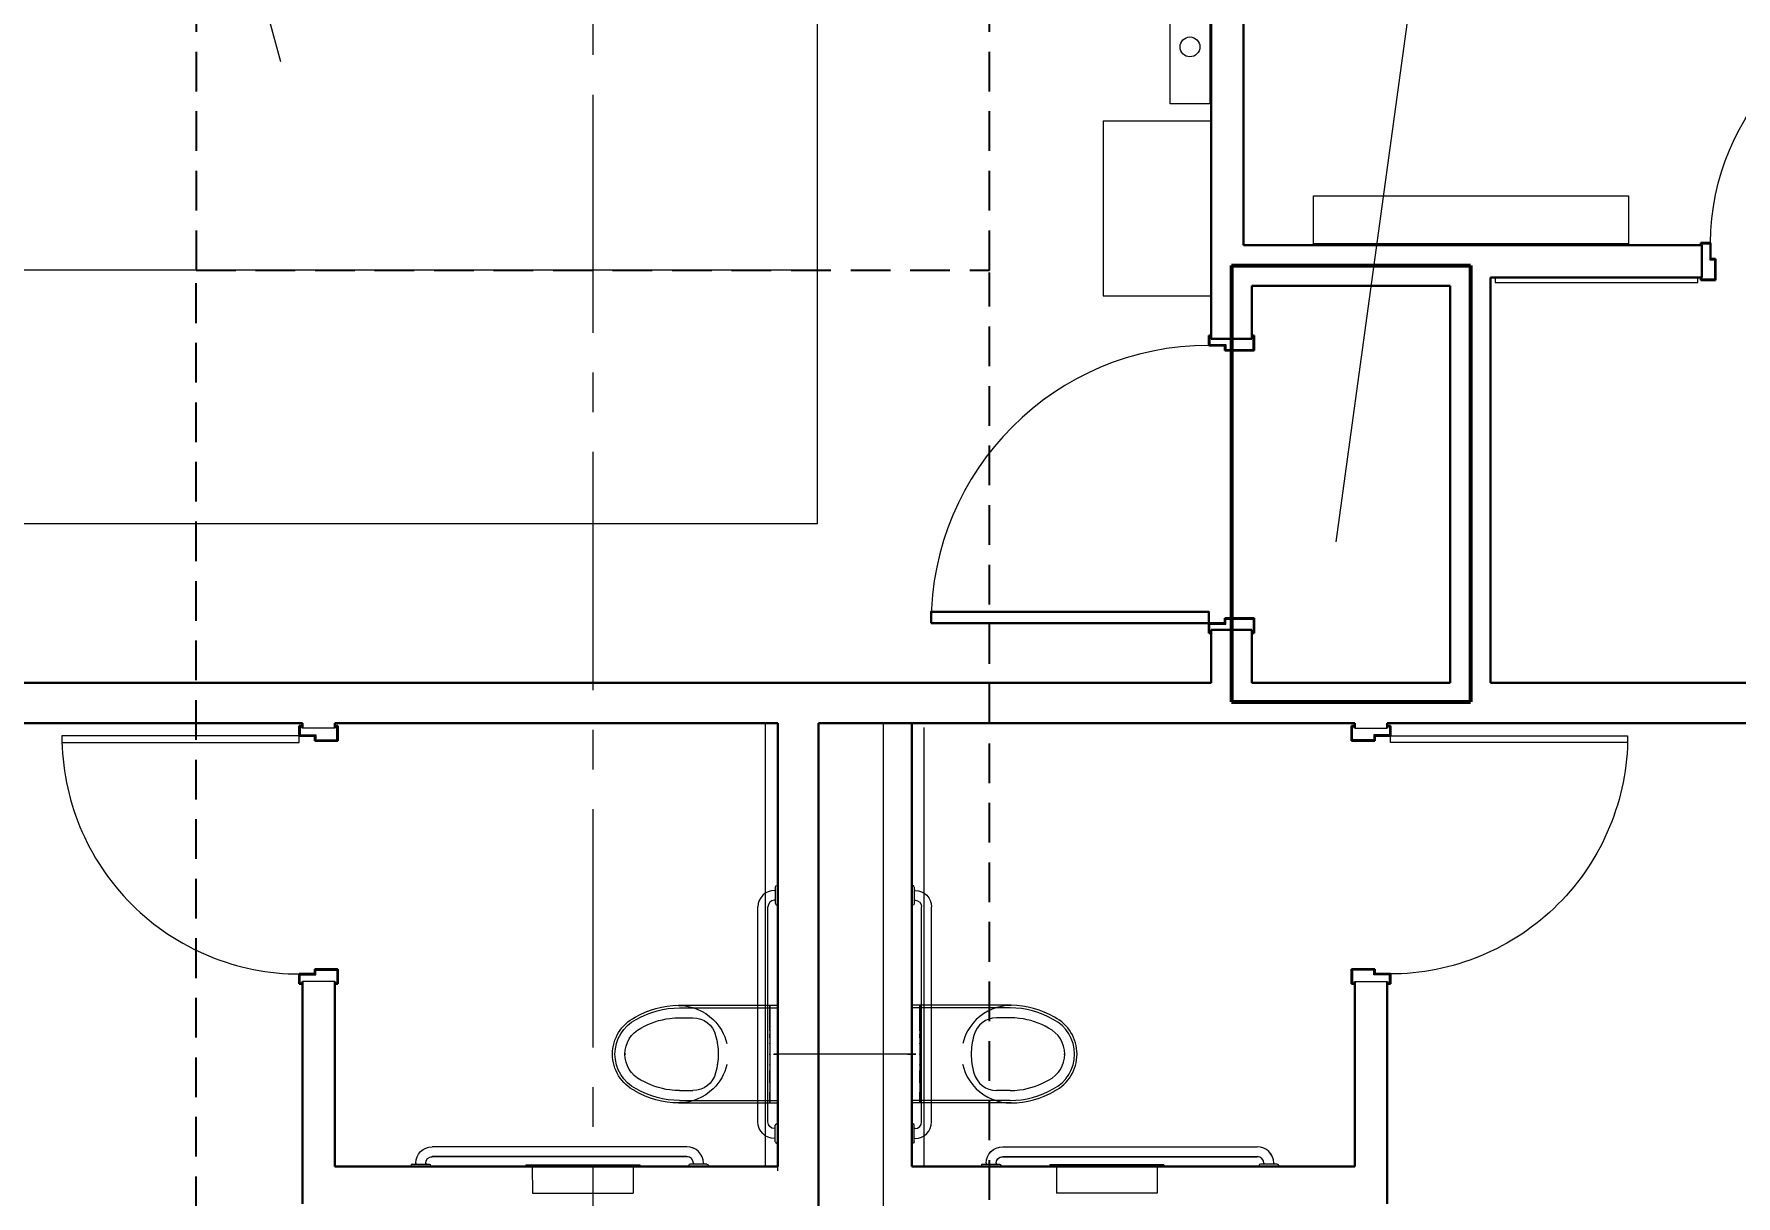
# Model space of a CAD drawing. Header units: inches. Extents: x -26012 to 27, y -11337 to 2082.
# Drawn here: x -23665.5 to -23408.1, y 691.2 to 866.8 of the extents above; entities that cross this region are included whole.
import ezdxf
from ezdxf import colors
from ezdxf.entities.mleader import LeaderData, LeaderLine
from ezdxf.enums import TextEntityAlignment as Align
from ezdxf.math import Vec2, Vec3

# ---------------------------------------------------------------- set-up
doc = ezdxf.new("R2010")
doc.units = ezdxf.units.IN
doc.header["$LTSCALE"] = 48
doc.header["$MEASUREMENT"] = 0
for name, pattern in [('A106$0$DGN Style 4', [381.581252, 190.671456, -95.335728, 0.238339, -95.335728]), ('A_Column Grid$0$CENTER2', [1.125, 0.75, -0.125, 0.125, -0.125]), ('NB - 13th_Penthouse_plan$0$HIDDEN2', [0.1875, 0.125, -0.0625])]:
    doc.linetypes.add(name, pattern=pattern)
for name, color, linetype in [('A106$0$A-AREA-IDEN', 8, 'Continuous'), ('A106$0$A-DOOR', 8, 'Continuous'), ('A106$0$A-DOOR-FRAM', 8, 'Continuous'), ('A106$0$A-FLOR-PFIX', 8, 'Continuous'), ('A106$0$A-FLOR-SPCL', 8, 'Continuous'), ('A106$0$A-PLYWOOD', 8, 'Continuous'), ('A106$0$A-WALL-FULL-INTR', 8, 'Continuous'), ('A106$0$bc105-11 - A-WALL-FIRE', 8, 'Continuous'), ('A106$0$E-POWER-PNL', 8, 'Continuous'), ('A106$0$Level 30', 8, 'Continuous'), ('A106$0$M-HVAC', 8, 'Continuous'), ('A605$0$A-CLNG-MECH-RTRN', 8, 'Continuous'), ('A605$0$A-WALL-FIRE', 8, 'Continuous'), ('A605$0$bc105-11 - Level 30', 8, 'Continuous'), ('A_Column Grid$0$A-GRID-GRD1-15', 8, 'A_Column Grid$0$CENTER2'), ('Core Callout Boundary$0$M-Anno-Symb', 102, 'Continuous'), ('NB - 13th_Penthouse_plan$0$STDROPS', 1, 'NB - 13th_Penthouse_plan$0$HIDDEN2'), ('XREF', 8, 'Continuous')]:
    doc.layers.add(name, color=color, linetype=linetype)
doc.styles.add('Core Callout Boundary$0$MAMEP ANNO', font='arial.ttf', dxfattribs={"height": 0.101562})
doc.styles.get("Standard").update_dxf_attribs({"font": 'simplex.shx'})

# ---------------------------------------------------------------- blocks, each defined once
blk = doc.blocks.new('A106$0$36D478_2')
at = {"layer": 'A106$0$A-DOOR', "linetype": 'Continuous', "lineweight": 0, "extrusion": (0, 0, -1)}
blk.add_arc((0.85, 5.25), 36, 0, 90, dxfattribs=at)
at = {"layer": 'A106$0$A-DOOR', "linetype": 'Continuous', "lineweight": 30}
blk.add_3dface([(-0.85, 41.25), (-2.6, 41.25), (-2.6, 5.25), (-0.85, 5.25)], dxfattribs=at)
at = {"layer": 'A106$0$A-DOOR-FRAM', "linetype": 'Continuous', "lineweight": 30}
for p, q in [((-38.35, 5.25), (-36.85, 5.25)), ((-38.35, 5.25), (-38.35, 4.88)), ((-36.85, 5.25), (-36.85, 2.83)), ((0.65, 5.25), (-0.85, 5.25)), ((-0.85, 5.25), (-0.85, 2.83)), ((0.65, 5.25), (0.65, 4.88)), ((-36.85, 2.83), (-36.1, 2.83)), ((-36.1, 2.83), (-36.1, -0.37)), ((-0.85, 2.83), (-1.6, 2.83)), ((-1.6, 2.83), (-1.6, -0.37)), ((-38.35, -0.37), (-38.35, 0)), ((0.65, -0.37), (0.65, 0)), ((-36.1, -0.37), (-38.35, -0.37)), ((-1.6, -0.37), (0.65, -0.37))]:
    blk.add_line(p, q, dxfattribs=at)
at = {"layer": 'A106$0$A-DOOR-FRAM', "linetype": 'Continuous', "lineweight": 13}
for p, q in [((-38.35, 4.88), (-38.2, 4.88)), ((-38.2, 5.1), (-37, 5.1)), ((-38.2, 5.1), (-38.2, 4.88)), ((-37, 5.1), (-37, 2.68)), ((-37, 2.68), (-36.25, 2.68)), ((-36.25, 2.68), (-36.25, -0.22)), ((-0.7, 2.68), (-1.45, 2.68)), ((-1.45, 2.68), (-1.45, -0.22)), ((0.5, 5.1), (-0.7, 5.1)), ((-0.7, 5.1), (-0.7, 2.68)), ((0.5, 5.1), (0.5, 4.88)), ((0.65, 4.88), (0.5, 4.88)), ((-38.2, 0), (-38.35, 0)), ((-38.2, -0.22), (-38.2, 0)), ((0.5, -0.22), (0.5, 0)), ((0.5, 0), (0.65, 0)), ((-36.25, -0.22), (-38.2, -0.22)), ((-1.45, -0.22), (0.5, -0.22))]:
    blk.add_line(p, q, dxfattribs=at)
blk = doc.blocks.new('*U368')
at = {"layer": 'A106$0$A-DOOR', "linetype": 'Continuous', "lineweight": 0}
blk.add_arc((140.5, -168, 0), 336, 90, 180, dxfattribs=at)
at = {"layer": 'A106$0$A-DOOR', "linetype": 'Continuous', "lineweight": 30}
blk.add_3dface([(-195.5, -168, 0), (-195.5, -154, 0), (140.5, -154, 0), (140.5, -168, 0)], dxfattribs=at)
at = {"layer": 'A106$0$A-DOOR-FRAM', "linetype": 'Continuous', "lineweight": 30}
for p, q in [((140.5, 180, 0), (140.5, 168, 0)), ((140.5, 180, 0), (143.5, 180, 0)), ((140.5, 168, 0), (159.9, 168, 0)), ((159.9, 168, 0), (159.9, 162, 0)), ((195.5, 180, 0), (192.5, 180, 0)), ((195.5, 162, 0), (195.5, 180, 0)), ((159.9, 162, 0), (195.5, 162, 0)), ((159.9, -168, 0), (159.9, -162, 0)), ((159.9, -162, 0), (195.5, -162, 0)), ((195.5, -162, 0), (195.5, -180, 0)), ((140.5, -180, 0), (140.5, -168, 0)), ((140.5, -168, 0), (159.9, -168, 0)), ((140.5, -180, 0), (143.5, -180, 0)), ((195.5, -180, 0), (192.5, -180, 0))]:
    blk.add_line(p, q, dxfattribs=at)
at = {"layer": 'A106$0$A-DOOR-FRAM', "linetype": 'Continuous', "lineweight": 13}
for p, q in [((141.7, 178.8, 0), (141.7, 169.2, 0)), ((141.7, 178.8, 0), (143.5, 178.8, 0)), ((141.7, 169.2, 0), (161.1, 169.2, 0)), ((143.5, 180, 0), (143.5, 178.8, 0)), ((161.1, 169.2, 0), (161.1, 163.2, 0)), ((192.5, 178.8, 0), (192.5, 180, 0)), ((194.3, 178.8, 0), (192.5, 178.8, 0)), ((194.3, 163.2, 0), (194.3, 178.8, 0)), ((161.1, 163.2, 0), (194.3, 163.2, 0)), ((161.1, -169.2, 0), (161.1, -163.2, 0)), ((161.1, -163.2, 0), (194.3, -163.2, 0)), ((194.3, -163.2, 0), (194.3, -178.8, 0)), ((141.7, -178.8, 0), (141.7, -169.2, 0)), ((141.7, -169.2, 0), (161.1, -169.2, 0)), ((141.7, -178.8, 0), (143.5, -178.8, 0)), ((143.5, -180, 0), (143.5, -178.8, 0)), ((194.3, -178.8, 0), (192.5, -178.8, 0)), ((192.5, -178.8, 0), (192.5, -180, 0))]:
    blk.add_line(p, q, dxfattribs=at)
blk = doc.blocks.new('A106$0$AFWALL')
at = {"layer": 'A106$0$A-FLOR-PFIX', "linetype": 'Continuous', "lineweight": 13}
for p, q in [((0, 7), (0, 7.38)), ((1.23, 7.38), (0, 7.38)), ((0, 7.38), (0, 5.92)), ((14.88, 7), (0, 7)), ((0, 7), (0, 0)), ((0, 5.92), (0, 5.64)), ((0, 5.64), (0, 5.1)), ((1.23, 3.52), (1.23, 7.38)), ((15.02, 7.38), (1.23, 7.38)), ((1.23, 7.38), (1.23, 5.73)), ((1.23, 5.73), (1.23, 5.48)), ((1.23, 5.48), (1.23, 4.99)), ((14.88, 5.5), (12.83, 5.5)), ((0, 5.1), (0, 4.4)), ((0, 4.4), (0, 3.11)), ((0, 2.92), (0, 3.11)), ((0, 2.74), (0, 2.92)), ((0, 2.59), (0, 2.74)), ((0, 2.59), (0, 1.85)), ((1.23, 4.99), (1.23, 4.35)), ((1.23, 4.35), (1.23, 3.07)), ((1.23, 3.52), (1.23, 3.28)), ((1.23, 3.28), (1.23, 2.6)), ((1.23, 2.84), (1.23, 3.07)), ((1.23, 2.63), (1.23, 2.84)), ((1.23, 2.45), (1.23, 2.63)), ((1.23, 2.6), (1.23, 1.62)), ((-0.64, 0), (0.57, 0)), ((0, 1.85), (0, 0.96)), ((0, 0.96), (0, 0)), ((0, -7), (0, 0)), ((0, 0), (0, -0.96)), ((0.64, 0), (0, 0)), ((1.23, 2.45), (1.23, 1.75)), ((1.23, 1.75), (1.23, 0.91)), ((1.23, 1.62), (1.23, 1.59)), ((1.23, 1.59), (1.23, 1.5)), ((1.23, 1.5), (1.23, 1.35)), ((1.23, 1.35), (1.23, 0.92)), ((1.23, 0.92), (1.23, 0.47)), ((1.23, 0.91), (1.23, 0)), ((1.23, 0.47), (1.23, 0)), ((1.23, 0), (1.23, -0.47)), ((1.23, 0), (1.23, -0.91)), ((1.29, 0), (1.23, 0)), ((8.95, 0), (8.94, 0)), ((8.94, 0), (9, 0)), ((9.05, 0), (8.95, 0)), ((9.14, 1.62), (9.21, 1.62)), ((22.99, 0), (23.05, 0)), ((23.05, 0), (23.09, 0)), ((23.09, 0), (23.12, 0)), ((23.12, 0), (23.13, 0)), ((0, -0.96), (0, -1.85)), ((0, -1.85), (0, -2.59)), ((1.23, -0.47), (1.23, -0.92)), ((1.23, -0.91), (1.23, -1.75)), ((1.23, -0.92), (1.23, -1.35)), ((1.23, -1.35), (1.23, -1.5)), ((1.23, -1.5), (1.23, -1.59)), ((1.23, -1.59), (1.23, -1.62)), ((1.23, -1.62), (1.23, -2.6)), ((1.23, -1.75), (1.23, -2.45)), ((1.23, -2.63), (1.23, -2.45)), ((7.67, -1.62), (7.66, -1.62)), ((7.66, -1.62), (7.71, -1.62)), ((7.76, -1.62), (7.67, -1.62)), ((9.14, -1.62), (9.21, -1.62)), ((0, -2.74), (0, -2.59)), ((0, -2.92), (0, -2.74)), ((0, -3.11), (0, -2.92)), ((0, -4.4), (0, -3.11)), ((0, -4.4), (0, -5.1)), ((0, -5.1), (0, -5.64)), ((1.23, -2.6), (1.23, -3.28)), ((1.23, -2.84), (1.23, -2.63)), ((1.23, -3.07), (1.23, -2.84)), ((1.23, -4.35), (1.23, -3.07)), ((1.23, -3.28), (1.23, -3.52)), ((1.23, -3.52), (1.23, -7.38)), ((1.23, -4.35), (1.23, -4.99)), ((1.23, -4.99), (1.23, -5.48)), ((0, -5.64), (0, -5.92)), ((0, -7.38), (0, -5.92)), ((0, -7), (0, -7.38)), ((14.88, -7), (0, -7)), ((1.23, -7.38), (0, -7.38)), ((1.23, -5.48), (1.23, -5.73)), ((1.23, -7.38), (1.23, -5.73)), ((15.02, -7.38), (1.23, -7.38)), ((14.88, -5.5), (12.83, -5.5))]:
    blk.add_line(p, q, dxfattribs=at)
for centre, radius, start, end in [((15.04, -0.17), 7.54, 134.4461, 166.2742), ((12.81, 2), 3.5, 89.6441, 166.4342), ((15.04, -0.17), 7.54, 90.1427, 134.4461), ((14.88, -6), 13, 59.8405, 90), ((14.88, -6), 13, 59.8406, 90.0001), ((14.88, -6), 11.5, 82.8545, 90), ((14.95, -5.73), 13.11, 59.5714, 89.6853), ((14.88, -6), 11.5, 59.6174, 82.8545), ((18.75, 0), 5.88, 0, 63.119), ((18.75, 0), 6.25, 0, 63.0198), ((19, 0), 10, 163.6146, 180), ((18.75, 0), 4.38, 0, 63.6571), ((15.04, 0.16), 7.54, 193.7258, 225.5539), ((19, 0), 10, 180, 196.3854), ((18.75, 0), 4.38, 296.3429, 0), ((18.75, 0), 5.88, 296.881, 0), ((18.75, 0), 6.25, 296.9802, 0), ((12.81, -2), 3.5, 193.5658, 270.3559), ((14.88, 6), 11.5, 277.1455, 300.3826), ((15.04, 0.16), 7.54, 225.5539, 269.8573), ((14.88, 6), 13, 269.9999, 300.1594), ((14.88, 6), 13, 270, 300.1595), ((14.88, 6), 11.5, 270, 277.1455), ((14.95, 5.73), 13.11, 270.3147, 300.4286)]:
    blk.add_arc(centre, radius, start, end, dxfattribs=at)
for p in [(0, 0), (1.23, 1.62), (1.23, 0), (1.23, -1.62)]:
    blk.add_point(p, dxfattribs=at)
blk = doc.blocks.new('A106$0$AFWALL_1')
at = {"layer": 'A106$0$A-FLOR-PFIX', "linetype": 'Continuous', "lineweight": 13}
for p, q in [((-15.02, 7.38), (-1.23, 7.38)), ((-14.88, 7), (0, 7)), ((-14.88, 5.5), (-12.83, 5.5)), ((-1.23, 3.52), (-1.23, 7.38)), ((-1.23, 7.38), (0, 7.38)), ((-1.23, 7.38), (-1.23, 5.73)), ((-1.23, 5.73), (-1.23, 5.48)), ((-1.23, 5.48), (-1.23, 4.99)), ((0, 7), (0, 7.38)), ((0, 7.38), (0, 5.92)), ((0, 7), (0, 0)), ((0, 5.92), (0, 5.64)), ((0, 5.64), (0, 5.1)), ((-1.23, 4.99), (-1.23, 4.35)), ((-1.23, 4.35), (-1.23, 3.07)), ((-1.23, 3.52), (-1.23, 3.28)), ((-1.23, 3.28), (-1.23, 2.6)), ((-1.23, 2.84), (-1.23, 3.07)), ((-1.23, 2.63), (-1.23, 2.84)), ((-1.23, 2.45), (-1.23, 2.63)), ((-1.23, 2.6), (-1.23, 1.62)), ((0, 5.1), (0, 4.4)), ((0, 4.4), (0, 3.11)), ((0, 2.92), (0, 3.11)), ((0, 2.74), (0, 2.92)), ((0, 2.59), (0, 2.74)), ((0, 2.59), (0, 1.85)), ((-23.12, 0), (-23.13, 0)), ((-23.09, 0), (-23.12, 0)), ((-23.05, 0), (-23.09, 0)), ((-22.99, 0), (-23.05, 0)), ((-9.14, 1.62), (-9.21, 1.62)), ((-9.05, 0), (-8.95, 0)), ((-8.94, 0), (-9, 0)), ((-8.95, 0), (-8.94, 0)), ((-1.29, 0), (-1.23, 0)), ((-1.23, 2.45), (-1.23, 1.75)), ((-1.23, 1.75), (-1.23, 0.91)), ((-1.23, 1.62), (-1.23, 1.59)), ((-1.23, 1.59), (-1.23, 1.5)), ((-1.23, 1.5), (-1.23, 1.35)), ((-1.23, 1.35), (-1.23, 0.92)), ((-1.23, 0.92), (-1.23, 0.47)), ((-1.23, 0.91), (-1.23, 0)), ((-1.23, 0.47), (-1.23, 0)), ((-1.23, 0), (-1.23, -0.47)), ((-1.23, 0), (-1.23, -0.91)), ((-0.64, 0), (0, 0)), ((0.64, 0), (-0.57, 0)), ((0, 1.85), (0, 0.96)), ((0, 0.96), (0, 0)), ((0, -7), (0, 0)), ((0, 0), (0, -0.96)), ((-9.14, -1.62), (-9.21, -1.62)), ((-7.76, -1.62), (-7.67, -1.62)), ((-7.66, -1.62), (-7.71, -1.62)), ((-7.67, -1.62), (-7.66, -1.62)), ((-1.23, -0.47), (-1.23, -0.92)), ((-1.23, -0.91), (-1.23, -1.75)), ((-1.23, -0.92), (-1.23, -1.35)), ((-1.23, -1.35), (-1.23, -1.5)), ((-1.23, -1.5), (-1.23, -1.59)), ((-1.23, -1.59), (-1.23, -1.62)), ((-1.23, -1.62), (-1.23, -2.6)), ((-1.23, -1.75), (-1.23, -2.45)), ((-1.23, -2.63), (-1.23, -2.45)), ((0, -0.96), (0, -1.85)), ((0, -1.85), (0, -2.59)), ((-1.23, -2.6), (-1.23, -3.28)), ((-1.23, -2.84), (-1.23, -2.63)), ((-1.23, -3.07), (-1.23, -2.84)), ((-1.23, -4.35), (-1.23, -3.07)), ((-1.23, -3.28), (-1.23, -3.52)), ((-1.23, -3.52), (-1.23, -7.38)), ((-1.23, -4.35), (-1.23, -4.99)), ((-1.23, -4.99), (-1.23, -5.48)), ((0, -2.74), (0, -2.59)), ((0, -2.92), (0, -2.74)), ((0, -3.11), (0, -2.92)), ((0, -4.4), (0, -3.11)), ((0, -4.4), (0, -5.1)), ((0, -5.1), (0, -5.64)), ((-15.02, -7.38), (-1.23, -7.38)), ((-14.88, -5.5), (-12.83, -5.5)), ((-14.88, -7), (0, -7)), ((-1.23, -5.48), (-1.23, -5.73)), ((-1.23, -7.38), (-1.23, -5.73)), ((-1.23, -7.38), (0, -7.38)), ((0, -5.64), (0, -5.92)), ((0, -7.38), (0, -5.92)), ((0, -7), (0, -7.38))]:
    blk.add_line(p, q, dxfattribs=at)
at = {"layer": 'A106$0$A-FLOR-PFIX', "linetype": 'Continuous', "lineweight": 13, "extrusion": (0, 0, -1)}
for centre, radius, start, end in [((18.75, 0), 6.25, 360, 63.0198), ((18.75, 0), 5.88, 360, 63.119), ((14.95, -5.73), 13.11, 59.5714, 89.6853), ((14.88, -6), 13, 59.8405, 90), ((14.88, -6), 13, 59.8406, 90.0001), ((14.88, -6), 11.5, 59.6174, 82.8545), ((14.88, -6), 11.5, 82.8545, 90), ((15.04, -0.17), 7.54, 90.1427, 134.4461), ((12.81, 2), 3.5, 89.6441, 166.4342), ((15.04, -0.17), 7.54, 134.4461, 166.2742), ((18.75, 0), 4.38, 360, 63.6571), ((19, 0), 10, 163.6146, 180), ((18.75, 0), 6.25, 296.9802, 360), ((18.75, 0), 5.88, 296.881, 360), ((18.75, 0), 4.38, 296.3429, 360), ((15.04, 0.16), 7.54, 193.7258, 225.5539), ((19, 0), 10, 180, 196.3854), ((14.88, 6), 11.5, 277.1455, 300.3826), ((12.81, -2), 3.5, 193.5658, 270.3559), ((14.95, 5.73), 13.11, 270.3147, 300.4286), ((14.88, 6), 13, 269.9999, 300.1594), ((14.88, 6), 13, 270, 300.1595), ((14.88, 6), 11.5, 270, 277.1455), ((15.04, 0.16), 7.54, 225.5539, 269.8573)]:
    blk.add_arc(centre, radius, start, end, dxfattribs=at)
at = {"layer": 'A106$0$A-FLOR-PFIX', "linetype": 'Continuous', "lineweight": 13}
for p in [(-1.23, 1.62), (-1.23, 0), (0, 0), (-1.23, -1.62)]:
    blk.add_point(p, dxfattribs=at)
blk = doc.blocks.new('*U376')
at = {"layer": 'A106$0$A-FLOR-SPCL', "linetype": 'Continuous', "lineweight": 13}
for p, q in [((-8.63, 0.75), (-8.63, 0.5)), ((8.63, 0.75), (-8.63, 0.75)), ((8.63, 0.5), (-8.63, 0.5)), ((-7.63, 0.5), (-7.63, -3.5)), ((7.63, 0.5), (7.62, -3.5)), ((8.63, 0.75), (8.63, 0.5)), ((7.62, -3.5), (-7.63, -3.5))]:
    blk.add_line(p, q, dxfattribs=at)
blk = doc.blocks.new('*U380')
at = {"layer": 'A106$0$A-FLOR-SPCL', "linetype": 'Continuous', "lineweight": 13}
for p, q in [((-8.63, 0.75), (-8.63, 0.5)), ((-8.63, 0.75), (8.63, 0.75)), ((-8.63, 0.5), (8.63, 0.5)), ((-7.63, 0.5), (-7.62, -3.5)), ((7.63, 0.5), (7.63, -3.5)), ((8.63, 0.75), (8.63, 0.5)), ((-7.62, -3.5), (7.63, -3.5))]:
    blk.add_line(p, q, dxfattribs=at)
blk = doc.blocks.new('A106$0$GBPL02')
at = {"layer": 'A106$0$Level 30', "linetype": 'Continuous', "lineweight": 0}
for p, q in [((-1.75, 3), (-40.25, 3)), ((-43.51, 0.12), (-43.51, 0)), ((-43.25, 0.37), (-40.75, 0.37)), ((-42.75, 0.5), (-42.75, 0.37)), ((-41.26, 0.5), (-41.25, 0.38)), ((-40.5, 0.12), (-40.5, 0)), ((-1.75, 1.5), (-40.25, 1.5)), ((-1.5, 0.12), (-1.5, 0)), ((1.25, 0.37), (-1.25, 0.37)), ((-0.75, 0.5), (-0.75, 0.37)), ((0.75, 0.5), (0.75, 0.37)), ((1.5, 0.12), (1.5, 0))]:
    blk.add_line(p, q, dxfattribs=at)
at = {"layer": 'A106$0$Level 30', "linetype": 'Continuous', "lineweight": 0, "extrusion": (0, 0, -1)}
for centre, radius, start, end in [((40.25, 0.5), 2.5, 360, 90), ((40.25, 0.5), 1, 360, 90), ((40.75, 0.12), 0.25, 90, 180), ((-1.25, 0.12), 0.25, 90, 180)]:
    blk.add_arc(centre, radius, start, end, dxfattribs=at)
at = {"layer": 'A106$0$Level 30', "linetype": 'Continuous', "lineweight": 0}
for centre, radius, start, end in [((-1.75, 0.5), 2.5, 0, 90), ((-43.25, 0.12), 0.25, 90, 180), ((-1.75, 0.5), 1, 0, 90), ((-1.25, 0.12), 0.25, 90, 180)]:
    blk.add_arc(centre, radius, start, end, dxfattribs=at)
blk.add_point((0, 0), dxfattribs=at)
blk = doc.blocks.new('A106$0$GBPL02_1')
at = {"layer": 'A106$0$Level 30', "linetype": 'Continuous', "lineweight": 0}
for p, q in [((1.75, 3), (40.25, 3)), ((-1.5, 0.12), (-1.5, 0)), ((-1.25, 0.38), (1.25, 0.38)), ((-0.75, 0.5), (-0.75, 0.38)), ((0.75, 0.5), (0.75, 0.37)), ((1.5, 0.12), (1.5, 0)), ((1.75, 1.5), (40.25, 1.5)), ((40.5, 0.12), (40.5, 0)), ((43.25, 0.38), (40.75, 0.38)), ((41.26, 0.5), (41.25, 0.38)), ((42.75, 0.5), (42.75, 0.38)), ((43.51, 0.12), (43.51, 0))]:
    blk.add_line(p, q, dxfattribs=at)
at = {"layer": 'A106$0$Level 30', "linetype": 'Continuous', "lineweight": 0, "extrusion": (0, 0, -1)}
for centre, radius, start, end in [((-1.75, 0.5), 2.5, 360, 90), ((-1.75, 0.5), 1, 360, 90), ((-1.25, 0.12), 0.25, 90, 180), ((-43.26, 0.12), 0.25, 90, 180)]:
    blk.add_arc(centre, radius, start, end, dxfattribs=at)
at = {"layer": 'A106$0$Level 30', "linetype": 'Continuous', "lineweight": 0}
for centre, radius, start, end in [((40.25, 0.5), 2.5, 0, 90), ((-1.25, 0.12), 0.25, 90, 180), ((40.25, 0.5), 1, 0, 90), ((40.75, 0.12), 0.25, 90, 180)]:
    blk.add_arc(centre, radius, start, end, dxfattribs=at)
blk.add_point((0, 0), dxfattribs=at)
blk = doc.blocks.new('A106$0$GBPL01')
at = {"layer": 'A106$0$A-FLOR-SPCL', "linetype": 'Continuous', "lineweight": 0}
for p, q in [((-0.5, 36.75), (-0.38, 36.75)), ((-0.38, 37.25), (-0.38, 34.75)), ((-0.13, 37.5), (0, 37.5)), ((-3, 1.75), (-3, 34.25)), ((-1.5, 1.75), (-1.5, 34.25)), ((-0.5, 35.25), (-0.38, 35.25)), ((-0.12, 34.5), (0, 34.5)), ((-0.5, 0.75), (-0.38, 0.75)), ((-0.38, -1.25), (-0.38, 1.25)), ((-0.12, 1.5), (0, 1.5)), ((-0.5, -0.75), (-0.38, -0.75)), ((-0.12, -1.5), (0, -1.5))]:
    blk.add_line(p, q, dxfattribs=at)
for centre, radius, start, end in [((-0.5, 34.25), 2.5, 90, 180), ((-0.5, 34.25), 1, 90, 180), ((-0.12, 34.75), 0.25, 180, 270), ((-0.12, -1.25), 0.25, 180, 270)]:
    blk.add_arc(centre, radius, start, end, dxfattribs=at)
at = {"layer": 'A106$0$A-FLOR-SPCL', "linetype": 'Continuous', "lineweight": 0, "extrusion": (0, 0, -1)}
for centre, radius, start, end in [((0.12, 37.25), 0.25, 360, 90), ((0.5, 1.75), 2.5, 270, 360), ((0.5, 1.75), 1, 270, 360), ((0.12, 1.25), 0.25, 360, 90)]:
    blk.add_arc(centre, radius, start, end, dxfattribs=at)
at = {"layer": 'A106$0$A-FLOR-SPCL', "linetype": 'Continuous', "lineweight": 0}
blk.add_point((0, 0), dxfattribs=at)
blk = doc.blocks.new('A106$0$GBPL02_2')
at = {"layer": 'A106$0$A-FLOR-SPCL', "linetype": 'Continuous', "lineweight": 0}
for p, q in [((-1.75, 3), (-40.25, 3)), ((-43.51, 0.12), (-43.51, 0)), ((-43.25, 0.37), (-40.75, 0.37)), ((-42.75, 0.5), (-42.75, 0.37)), ((-41.26, 0.5), (-41.25, 0.38)), ((-40.5, 0.12), (-40.5, 0)), ((-1.75, 1.5), (-40.25, 1.5)), ((-1.5, 0.12), (-1.5, 0)), ((1.25, 0.37), (-1.25, 0.37)), ((-0.75, 0.5), (-0.75, 0.37)), ((0.75, 0.5), (0.75, 0.37)), ((1.5, 0.12), (1.5, 0))]:
    blk.add_line(p, q, dxfattribs=at)
at = {"layer": 'A106$0$A-FLOR-SPCL', "linetype": 'Continuous', "lineweight": 0, "extrusion": (0, 0, -1)}
for centre, radius, start, end in [((40.25, 0.5), 2.5, 360, 90), ((40.25, 0.5), 1, 360, 90), ((40.75, 0.12), 0.25, 90, 180), ((-1.25, 0.12), 0.25, 90, 180)]:
    blk.add_arc(centre, radius, start, end, dxfattribs=at)
at = {"layer": 'A106$0$A-FLOR-SPCL', "linetype": 'Continuous', "lineweight": 0}
for centre, radius, start, end in [((-1.75, 0.5), 2.5, 0, 90), ((-43.25, 0.12), 0.25, 90, 180), ((-1.75, 0.5), 1, 0, 90), ((-1.25, 0.12), 0.25, 90, 180)]:
    blk.add_arc(centre, radius, start, end, dxfattribs=at)
blk.add_point((0, 0), dxfattribs=at)
blk = doc.blocks.new('A106$0$GBPL01_1')
at = {"layer": 'A106$0$A-FLOR-SPCL', "linetype": 'Continuous', "lineweight": 0}
for p, q in [((0.13, 37.5), (0, 37.5)), ((0.38, 37.25), (0.38, 34.75)), ((0.5, 36.75), (0.38, 36.75)), ((0.12, 34.5), (0, 34.5)), ((0.5, 35.25), (0.38, 35.25)), ((1.5, 1.75), (1.5, 34.25)), ((3, 1.75), (3, 34.25)), ((0.12, 1.5), (0, 1.5)), ((0.38, -1.25), (0.38, 1.25)), ((0.5, 0.75), (0.38, 0.75)), ((0.12, -1.5), (0, -1.5)), ((0.5, -0.75), (0.38, -0.75))]:
    blk.add_line(p, q, dxfattribs=at)
for centre, radius, start, end in [((0.13, 37.25), 0.25, 0, 90), ((0.13, 1.25), 0.25, 0, 90), ((0.5, 1.75), 1, 270, 0), ((0.5, 1.75), 2.5, 270, 0)]:
    blk.add_arc(centre, radius, start, end, dxfattribs=at)
at = {"layer": 'A106$0$A-FLOR-SPCL', "linetype": 'Continuous', "lineweight": 0, "extrusion": (0, 0, -1)}
for centre, radius, start, end in [((-0.5, 34.25), 2.5, 90, 180), ((-0.13, 34.75), 0.25, 180, 270), ((-0.5, 34.25), 1, 90, 180), ((-0.13, -1.25), 0.25, 180, 270)]:
    blk.add_arc(centre, radius, start, end, dxfattribs=at)
at = {"layer": 'A106$0$A-FLOR-SPCL', "linetype": 'Continuous', "lineweight": 0}
blk.add_point((0, 0), dxfattribs=at)
blk = doc.blocks.new('A106$0$GBPL02_3')
at = {"layer": 'A106$0$A-FLOR-SPCL', "linetype": 'Continuous', "lineweight": 0}
for p, q in [((1.75, 3), (40.25, 3)), ((-1.5, 0.12), (-1.5, 0)), ((-1.25, 0.38), (1.25, 0.38)), ((-0.75, 0.5), (-0.75, 0.38)), ((0.75, 0.5), (0.75, 0.37)), ((1.5, 0.12), (1.5, 0)), ((1.75, 1.5), (40.25, 1.5)), ((40.5, 0.12), (40.5, 0)), ((43.25, 0.38), (40.75, 0.38)), ((41.26, 0.5), (41.25, 0.38)), ((42.75, 0.5), (42.75, 0.38)), ((43.51, 0.12), (43.51, 0))]:
    blk.add_line(p, q, dxfattribs=at)
at = {"layer": 'A106$0$A-FLOR-SPCL', "linetype": 'Continuous', "lineweight": 0, "extrusion": (0, 0, -1)}
for centre, radius, start, end in [((-1.75, 0.5), 2.5, 360, 90), ((-1.75, 0.5), 1, 360, 90), ((-1.25, 0.12), 0.25, 90, 180), ((-43.26, 0.12), 0.25, 90, 180)]:
    blk.add_arc(centre, radius, start, end, dxfattribs=at)
at = {"layer": 'A106$0$A-FLOR-SPCL', "linetype": 'Continuous', "lineweight": 0}
for centre, radius, start, end in [((40.25, 0.5), 2.5, 0, 90), ((-1.25, 0.12), 0.25, 90, 180), ((40.25, 0.5), 1, 0, 90), ((40.75, 0.12), 0.25, 90, 180)]:
    blk.add_arc(centre, radius, start, end, dxfattribs=at)
blk.add_point((0, 0), dxfattribs=at)
blk = doc.blocks.new('*U369')
at = {"layer": 'A106$0$A-DOOR', "linetype": 'Continuous', "lineweight": 13}
for p, q in [((-660, 860), (-947, 860)), ((-947, 860), (-947, 852)), ((-946.9, 852), (-660, 852)), ((-660, 852), (-660, 860)), ((660, 852), (660, 860)), ((660, 860), (947, 860)), ((946.9, 852), (660, 852)), ((947, 859.5), (947, 852))]:
    blk.add_line(p, q, dxfattribs=at)
at = {"layer": 'A106$0$A-DOOR', "linetype": 'Continuous', "lineweight": 0}
for end in [270.0515, 181.5396]:
    blk.add_arc((-659.3, 859.7), 287.8, 179.9485, end, dxfattribs=at)
at = {"layer": 'A106$0$A-DOOR', "linetype": 'Continuous', "lineweight": 0, "extrusion": (0, 0, -1)}
blk.add_arc((-659.3, 859.7), 287.8, 179.9485, 270.0515, dxfattribs=at)
at = {"layer": 'A106$0$A-DOOR', "linetype": 'Continuous', "lineweight": 13, "extrusion": (0, 0, -1)}
blk.add_arc((-659.3, 859.7), 287.8, 179.9482, 181.5396, dxfattribs=at)
at = {"layer": 'A106$0$A-DOOR-FRAM', "linetype": 'Continuous', "lineweight": 30}
for p, q in [((-660, 872), (-660, 860)), ((-660, 872), (-657, 872)), ((-613.2, 872), (-616.2, 872)), ((-613.2, 854), (-613.2, 872)), ((613.2, 854), (613.2, 872)), ((613.2, 872), (616.2, 872)), ((660, 872), (657, 872)), ((660, 872), (660, 860)), ((-660, 860), (-641.2, 860)), ((-641.2, 860), (-641.2, 854)), ((-641.2, 854), (-613.2, 854)), ((641.2, 854), (613.2, 854)), ((660, 860), (641.2, 860)), ((641.2, 860), (641.2, 854)), ((-641.2, 571.9), (-641.2, 577.9)), ((-641.2, 577.9), (-613.2, 577.9)), ((-613.2, 577.9), (-613.2, 559.9)), ((613.2, 577.9), (613.2, 559.9)), ((641.2, 577.9), (613.2, 577.9)), ((641.2, 571.9), (641.2, 577.9)), ((-660, 559.9), (-660, 571.9)), ((-660, 571.9), (-641.2, 571.9)), ((-660, 559.9), (-657, 559.9)), ((-613.2, 559.9), (-616.2, 559.9)), ((613.2, 559.9), (616.2, 559.9)), ((660, 571.9), (641.2, 571.9)), ((660, 559.9), (657, 559.9)), ((660, 559.9), (660, 571.9))]:
    blk.add_line(p, q, dxfattribs=at)
at = {"layer": 'A106$0$A-DOOR-FRAM', "linetype": 'Continuous', "lineweight": 13}
for p, q in [((-658.8, 870.8), (-658.8, 861.2)), ((-658.8, 870.8), (-657, 870.8)), ((-657, 872), (-657, 870.8)), ((-616.2, 870.8), (-616.2, 872)), ((-614.4, 870.8), (-616.2, 870.8)), ((-614.4, 855.2), (-614.4, 870.8)), ((614.4, 855.2), (614.4, 870.8)), ((614.4, 870.8), (616.2, 870.8)), ((616.2, 870.8), (616.2, 872)), ((657, 872), (657, 870.8)), ((658.8, 870.8), (657, 870.8)), ((658.8, 870.8), (658.8, 861.2)), ((-658.8, 861.2), (-640, 861.2)), ((-640, 861.2), (-640, 855.2)), ((-640, 855.2), (-614.4, 855.2)), ((640, 855.2), (614.4, 855.2)), ((658.8, 861.2), (640, 861.2)), ((640, 861.2), (640, 855.2)), ((-640, 570.7), (-640, 576.7)), ((-640, 576.7), (-614.4, 576.7)), ((-614.4, 576.7), (-614.4, 561.1)), ((640, 576.7), (614.4, 576.7)), ((614.4, 576.7), (614.4, 561.1)), ((640, 570.7), (640, 576.7)), ((-658.8, 561.1), (-658.8, 570.7)), ((-658.8, 570.7), (-640, 570.7)), ((-658.8, 561.1), (-657, 561.1)), ((-657, 559.9), (-657, 561.1)), ((-614.4, 561.1), (-616.2, 561.1)), ((-616.2, 561.1), (-616.2, 559.9)), ((614.4, 561.1), (616.2, 561.1)), ((616.2, 561.1), (616.2, 559.9)), ((658.8, 570.7), (640, 570.7)), ((657, 559.9), (657, 561.1)), ((658.8, 561.1), (657, 561.1)), ((658.8, 561.1), (658.8, 570.7))]:
    blk.add_line(p, q, dxfattribs=at)
at = {"layer": 'A106$0$A-FLOR-PFIX', "linetype": 'A106$0$DGN Style 4', "lineweight": 0}
blk.add_line((-81, 475), (81, 475), dxfattribs=at)
at = {"layer": 'A106$0$A-WALL-FULL-INTR', "linetype": 'Continuous', "lineweight": 30}
for p, q in [((-656, 875), (-1142, 875)), ((-656, 875), (-656, 869)), ((32, 875), (-617, 875)), ((-617, 875), (-617, 869)), ((-81, 875), (-81, 339)), ((32, -319), (32, 875)), ((81, 339), (81, 875)), ((81, 875), (617, 875)), ((617, 875), (617, 869.8)), ((617, 875), (617, 869)), ((656, 875), (1142, 875)), ((656, 875), (656, 869.8)), ((656, 875), (656, 869)), ((-656, 294), (-656, 562.9)), ((-617, 562.9), (-617, 339)), ((617, 562.9), (617, 339)), ((617, 562.1), (617, 339)), ((656, 562.9), (656, 294)), ((-81, 339), (-617, 339)), ((81, 339), (617, 339))]:
    blk.add_line(p, q, dxfattribs=at)
at = {"layer": 'A106$0$A-WALL-FULL-INTR', "linetype": 'Continuous', "lineweight": 0}
for p, q in [((-617, 869), (-656, 869)), ((-47, -18), (-47, 875)), ((617, 869), (656, 869)), ((-617, 562.9), (-656, 562.9)), ((617, 562.9), (656, 562.9))]:
    blk.add_line(p, q, dxfattribs=at)
at = {"layer": 'A106$0$A-FLOR-PFIX', "linetype": 'Continuous', "lineweight": 13, "extrusion": (0, 0, -1), "xscale": 8, "yscale": 8, "zscale": 8}
for name, p in [('A106$0$AFWALL', (81, 475)), ('A106$0$AFWALL_1', (-81, 475))]:
    blk.add_blockref(name, p, dxfattribs=at)
at = {"layer": 'A106$0$A-FLOR-SPCL', "linetype": 'Continuous', "lineweight": 0, "extrusion": (0, 0, -1), "xscale": 8, "yscale": 8, "zscale": 8}
for name, p in [('A106$0$GBPL01_1', (81, 379)), ('A106$0$GBPL01', (-81, 379)), ('A106$0$GBPL02_3', (177, 339)), ('A106$0$GBPL02_2', (-177, 339))]:
    blk.add_blockref(name, p, dxfattribs=at)
at = {"layer": 'A106$0$A-FLOR-SPCL', "linetype": 'Continuous', "lineweight": 13, "extrusion": (0, 0, -1), "xscale": 8, "yscale": 8, "zscale": 8}
for name, p in [('*U376', (317, 335)), ('*U380', (-317, 335))]:
    blk.add_blockref(name, p, dxfattribs=at)
at = {"layer": 'A106$0$Level 30', "linetype": 'Continuous', "lineweight": 0, "extrusion": (0, 0, -1), "xscale": 8, "yscale": 8, "zscale": 8}
for name, p in [('A106$0$GBPL02_1', (177, 339)), ('A106$0$GBPL02', (-177, 339))]:
    blk.add_blockref(name, p, dxfattribs=at)
blk = doc.blocks.new('A106')
at = {"layer": 'A106$0$A-AREA-IDEN', "lineweight": 0}
blk.add_line((-23433.49, 1046.34, 0.21), (-23468.67, 790.07, 0.21), dxfattribs=at)
at = {"layer": 'A106$0$A-AREA-IDEN', "lineweight": 0, "elevation": 0.21, "flags": 128}
blk.add_lwpolyline([(-23760.58, 1163.87), (-23710.41, 1163.87), (-23628.22, 862.66)], dxfattribs=at)
at = {"layer": 'A106$0$A-PLYWOOD', "lineweight": 13}
blk.add_3dface([(-23444.54, 829.29), (-23413.93, 829.29), (-23413.93, 830.04), (-23444.54, 830.04)], dxfattribs=at)
at = {"layer": 'A106$0$A-WALL-FULL-INTR', "lineweight": 30}
for p, q in [((-23487.49, 880.92), (-23487.49, 820.79)), ((-23482.62, 876.05), (-23482.62, 834.91)), ((-23413.32, 834.91), (-23482.62, 834.91)), ((-23413.32, 830.04), (-23413.32, 834.91)), ((-23451.36, 828.78), (-23481.37, 828.78)), ((-23481.37, 828.78), (-23481.37, 820.79)), ((-23451.36, 769.27), (-23451.36, 828.78)), ((-23445.24, 768.78), (-23445.24, 830.04)), ((-23413.32, 830.04), (-23445.24, 830.04)), ((-23487.49, 820.79), (-23481.37, 820.79)), ((-23451.36, 777.47), (-23451.36, 768.78)), ((-23487.49, 776.78), (-23487.49, 768.78)), ((-23487.49, 776.78), (-23481.37, 776.78)), ((-23481.37, 776.78), (-23481.37, 768.78)), ((-23487.49, 768.78), (-23720.69, 768.78)), ((-23451.36, 768.78), (-23481.37, 768.78)), ((-23445.24, 768.78), (-23360.4, 768.78))]:
    blk.add_line(p, q, dxfattribs=at)
at = {"layer": 'A106$0$bc105-11 - A-WALL-FIRE', "lineweight": 53}
for p, q in [((-23484.43, 831.85), (-23448.3, 831.85)), ((-23484.43, 831.85), (-23484.43, 820.79)), ((-23448.3, 831.85), (-23448.3, 765.9)), ((-23484.43, 776.78), (-23484.43, 765.9)), ((-23484.43, 765.9), (-23448.3, 765.9))]:
    blk.add_line(p, q, dxfattribs=at)
at = {"layer": 'A106$0$E-POWER-PNL', "lineweight": 13}
blk.add_3dface([(-23424.4, 835.12), (-23472.02, 835.12), (-23472.02, 842.38), (-23424.4, 842.38)], dxfattribs=at)
at = {"layer": 'A106$0$M-HVAC', "lineweight": 0}
for p, q in [((-23547.08, 831.16), (-23547.08, 792.8)), ((-23547.08, 792.8), (-23737.65, 792.8))]:
    blk.add_line(p, q, dxfattribs=at)
blk.add_circle((-23490.71, 864.89), 1.5, dxfattribs=at)
at = {"layer": 'A106$0$M-HVAC', "lineweight": 13}
for points in [[(-23737.65, 911.8), (-23547.08, 911.8), (-23547.08, 831.16), (-23737.65, 831.16)], [(-23487.54, 853.68), (-23503.84, 853.68), (-23503.84, 827.28), (-23487.54, 827.28)]]:
    blk.add_3dface(points, dxfattribs=at)
at = {"layer": 'A106$0$M-HVAC', "lineweight": 0}
blk.add_3dface([(-23493.71, 873.49), (-23487.71, 873.49), (-23487.71, 856.3), (-23493.71, 856.3)], dxfattribs=at)
at = {"layer": 'A106$0$A-DOOR', "lineweight": 0}
blk.add_blockref('A106$0$36D478_2', (-23375.12, 830.03), dxfattribs=at)
at = {"layer": 'A106$0$A-DOOR', "lineweight": 0, "xscale": 0.125, "yscale": 0.125, "zscale": 0.125}
blk.add_blockref('*U368', (-23505.43, 798.78, 0), dxfattribs=at)
at = {"layer": 'A106$0$A-WALL-FULL-INTR', "lineweight": 30, "extrusion": (0, 0, -1), "xscale": 0.125, "yscale": 0.125, "zscale": 0.125}
blk.add_blockref('*U369', (23542.91, 653.28), dxfattribs=at)
blk = doc.blocks.new('A605')
at = {"layer": 'A605$0$A-CLNG-MECH-RTRN', "lineweight": 13}
for p, q in [((-23554.91, 695.66), (-23554.91, 762.66)), ((-23553.03, 695.03, 0), (-23553.03, 762.03, 0)), ((-23532.78, 695.66), (-23532.79, 762.03, 0)), ((-23530.91, 695.66), (-23530.91, 762.03, 0))]:
    blk.add_line(p, q, dxfattribs=at)
at = {"layer": 'A605$0$A-WALL-FIRE', "lineweight": 53}
blk.add_line((-23484.43, 820.79), (-23484.42, 776.78), dxfattribs=at)
at = {"layer": 'A605$0$bc105-11 - Level 30', "lineweight": 0}
for p, q in [((-23566.78, 698.66), (-23605.29, 698.66)), ((-23519.03, 698.66), (-23480.53, 698.66)), ((-23608.54, 695.78), (-23608.54, 695.66)), ((-23608.29, 696.03), (-23605.79, 696.03)), ((-23607.79, 696.16), (-23607.79, 696.03)), ((-23606.29, 696.16), (-23606.29, 696.04)), ((-23605.54, 695.78), (-23605.54, 695.66)), ((-23566.78, 697.16), (-23605.29, 697.16)), ((-23566.53, 695.78), (-23566.53, 695.66)), ((-23563.78, 696.03), (-23566.28, 696.03)), ((-23565.78, 696.16), (-23565.78, 696.03)), ((-23564.28, 696.16), (-23564.28, 696.03)), ((-23563.53, 695.78), (-23563.53, 695.66)), ((-23522.28, 695.78), (-23522.28, 695.66)), ((-23522.03, 696.03), (-23519.53, 696.03)), ((-23521.53, 696.16), (-23521.53, 696.03)), ((-23520.03, 696.16), (-23520.03, 696.03)), ((-23519.28, 695.78), (-23519.28, 695.66)), ((-23519.03, 697.16), (-23480.53, 697.16)), ((-23480.28, 695.78), (-23480.28, 695.66)), ((-23477.53, 696.03), (-23480.03, 696.03)), ((-23479.53, 696.16), (-23479.53, 696.04)), ((-23478.03, 696.16), (-23478.03, 696.03)), ((-23477.28, 695.78), (-23477.28, 695.66))]:
    blk.add_line(p, q, dxfattribs=at)
at = {"layer": 'A605$0$bc105-11 - Level 30', "lineweight": 0, "extrusion": (0, 0, -1)}
for centre, radius, start, end in [((23605.29, 696.16), 2.5, 0, 90), ((23519.03, 696.16), 2.5, 0, 90), ((23605.29, 696.16), 1, 0, 90), ((23605.79, 695.78), 0.25, 90, 180), ((23563.79, 695.78), 0.25, 90, 180), ((23519.03, 696.16), 1, 0, 90), ((23519.53, 695.78), 0.25, 90, 180), ((23477.53, 695.78), 0.25, 90, 180)]:
    blk.add_arc(centre, radius, start, end, dxfattribs=at)
at = {"layer": 'A605$0$bc105-11 - Level 30', "lineweight": 0}
for centre, radius, start, end in [((-23566.79, 696.16), 2.5, 0, 90), ((-23480.53, 696.16), 2.5, 0, 90), ((-23608.29, 695.78), 0.25, 90, 180), ((-23566.79, 696.16), 1, 0, 90), ((-23566.29, 695.78), 0.25, 90, 180), ((-23522.03, 695.78), 0.25, 90, 180), ((-23480.53, 696.16), 1, 0, 90), ((-23480.03, 695.78), 0.25, 90, 180)]:
    blk.add_arc(centre, radius, start, end, dxfattribs=at)
for p in [(-23565.03, 695.66), (-23520.78, 695.66)]:
    blk.add_point(p, dxfattribs=at)
blk = doc.blocks.new('Core Callout Boundary$0$MLD-Callout')
at = {"color": 0, "linetype": 'Continuous', "transparency": 16777216}
blk.add_line((0.264, 0), (-0.264, 0), dxfattribs=at)
blk.add_lwpolyline([(-0.264, 0.264), (-0.264, -0.264), (0.264, -0.264), (0.264, 0.264)], close=True, dxfattribs=at)
at = {"color": 6, "transparency": 16777216, "style": 'Core Callout Boundary$0$MAMEP ANNO'}
for tag, p in [('DETAILNUMBER', (0, 0.132)), ('DRAWINGREFERENCE', (0, -0.132))]:
    blk.add_attdef(tag, text='', height=0.0938, dxfattribs=at).set_placement(p, align=Align.MIDDLE_CENTER)
blk = doc.blocks.new('Core Callout Boundary$0$MLD-Dot')
at = {"color": 0, "linetype": 'Continuous'}
for radius in [3.43, 2.68, 1.94, 1.17]:
    blk.add_circle((0, 0), radius, dxfattribs=at)
blk = doc.blocks.new('NB - 13th_Penthouse_plan')
at = {"layer": 'NB - 13th_Penthouse_plan$0$STDROPS'}
for p, q in [((-23641.02, 463.16), (-23641.02, 830.8)), ((-23521.02, 546.63), (-23521.02, 830.8))]:
    blk.add_line(p, q, dxfattribs=at)
blk.add_lwpolyline([(-23641.02, 831.16), (-23521.02, 831.16), (-23521.02, 999.16), (-23641.02, 999.16)], close=True, dxfattribs=at)
blk = doc.blocks.new('A_Column Grid')
at = {"layer": 'A_Column Grid$0$A-GRID-GRD1-15', "lineweight": 0}
blk.add_line((-23581.02, 1667.67), (-23581.02, -2700.91), dxfattribs=at)
blk = doc.blocks.new('Core Callout Boundary')
at = {"layer": 'Core Callout Boundary$0$M-Anno-Symb'}
ml = blk.add_multileader_block('Standard', dxfattribs=at)
ml.set_content('Core Callout Boundary$0$MLD-Callout', color=256, scale=96)
ml.set_attribute('DETAILNUMBER', '01', width=0)
ml.set_attribute('DRAWINGREFERENCE', 'M2201', width=0)
ml.set_leader_properties(color=256, linetype='Continuous')
ml.set_arrow_properties(name='Core Callout Boundary$0$MLD-Dot')
ml.build(insert=Vec2(0, 0))
ml.multileader.update_dxf_attribs({"has_dogleg": 0, "text_right_attachment_type": 3, "dogleg_length": 3.84, "arrow_head_size": 1, "scale": 96})
ctx = ml.context
ctx.base_point, ctx.scale, ctx.char_height, ctx.arrow_head_size, ctx.landing_gap_size, ctx.plane_origin = Vec3(-23147.04, 822.39), 96, 7.5, 1, 3.75, Vec3(-23203.71, 822.39)
ctx.right_attachment = 3
notes = []
notes.append((ctx, [(0, (1, 1, 0), (-23516.04, 822.39), (1, 0), 369, [(0, [(-23203.71, 822.39), (-23168.1, 822.39)], 0, [])])]))
ctx.block.insert = Vec3(-23121.7, 822.39)
for ctx, leaders in notes:
    for number, flags, end, landing, length, lines in leaders:
        leader = LeaderData()
        leader.index, (leader.has_last_leader_line, leader.has_dogleg_vector, leader.attachment_direction) = number, flags
        leader.last_leader_point, leader.dogleg_vector, leader.dogleg_length = Vec3(end), Vec3(landing), length
        for number, points, colour, breaks in lines:
            line = LeaderLine()
            line.index, line.vertices, line.color, line.breaks = number, Vec3.list(points), colors.encode_raw_color(colour), breaks
            leader.lines.append(line)
        ctx.leaders.append(leader)

msp = doc.modelspace()

# ---------------------------------------------------------------- block references
at = {"layer": 'XREF'}
for name in ['A_Column Grid', 'A106', 'NB - 13th_Penthouse_plan', 'A605', 'Core Callout Boundary']:
    msp.add_blockref(name, (0, 0), dxfattribs=at)

doc.saveas('drawing.dxf')
